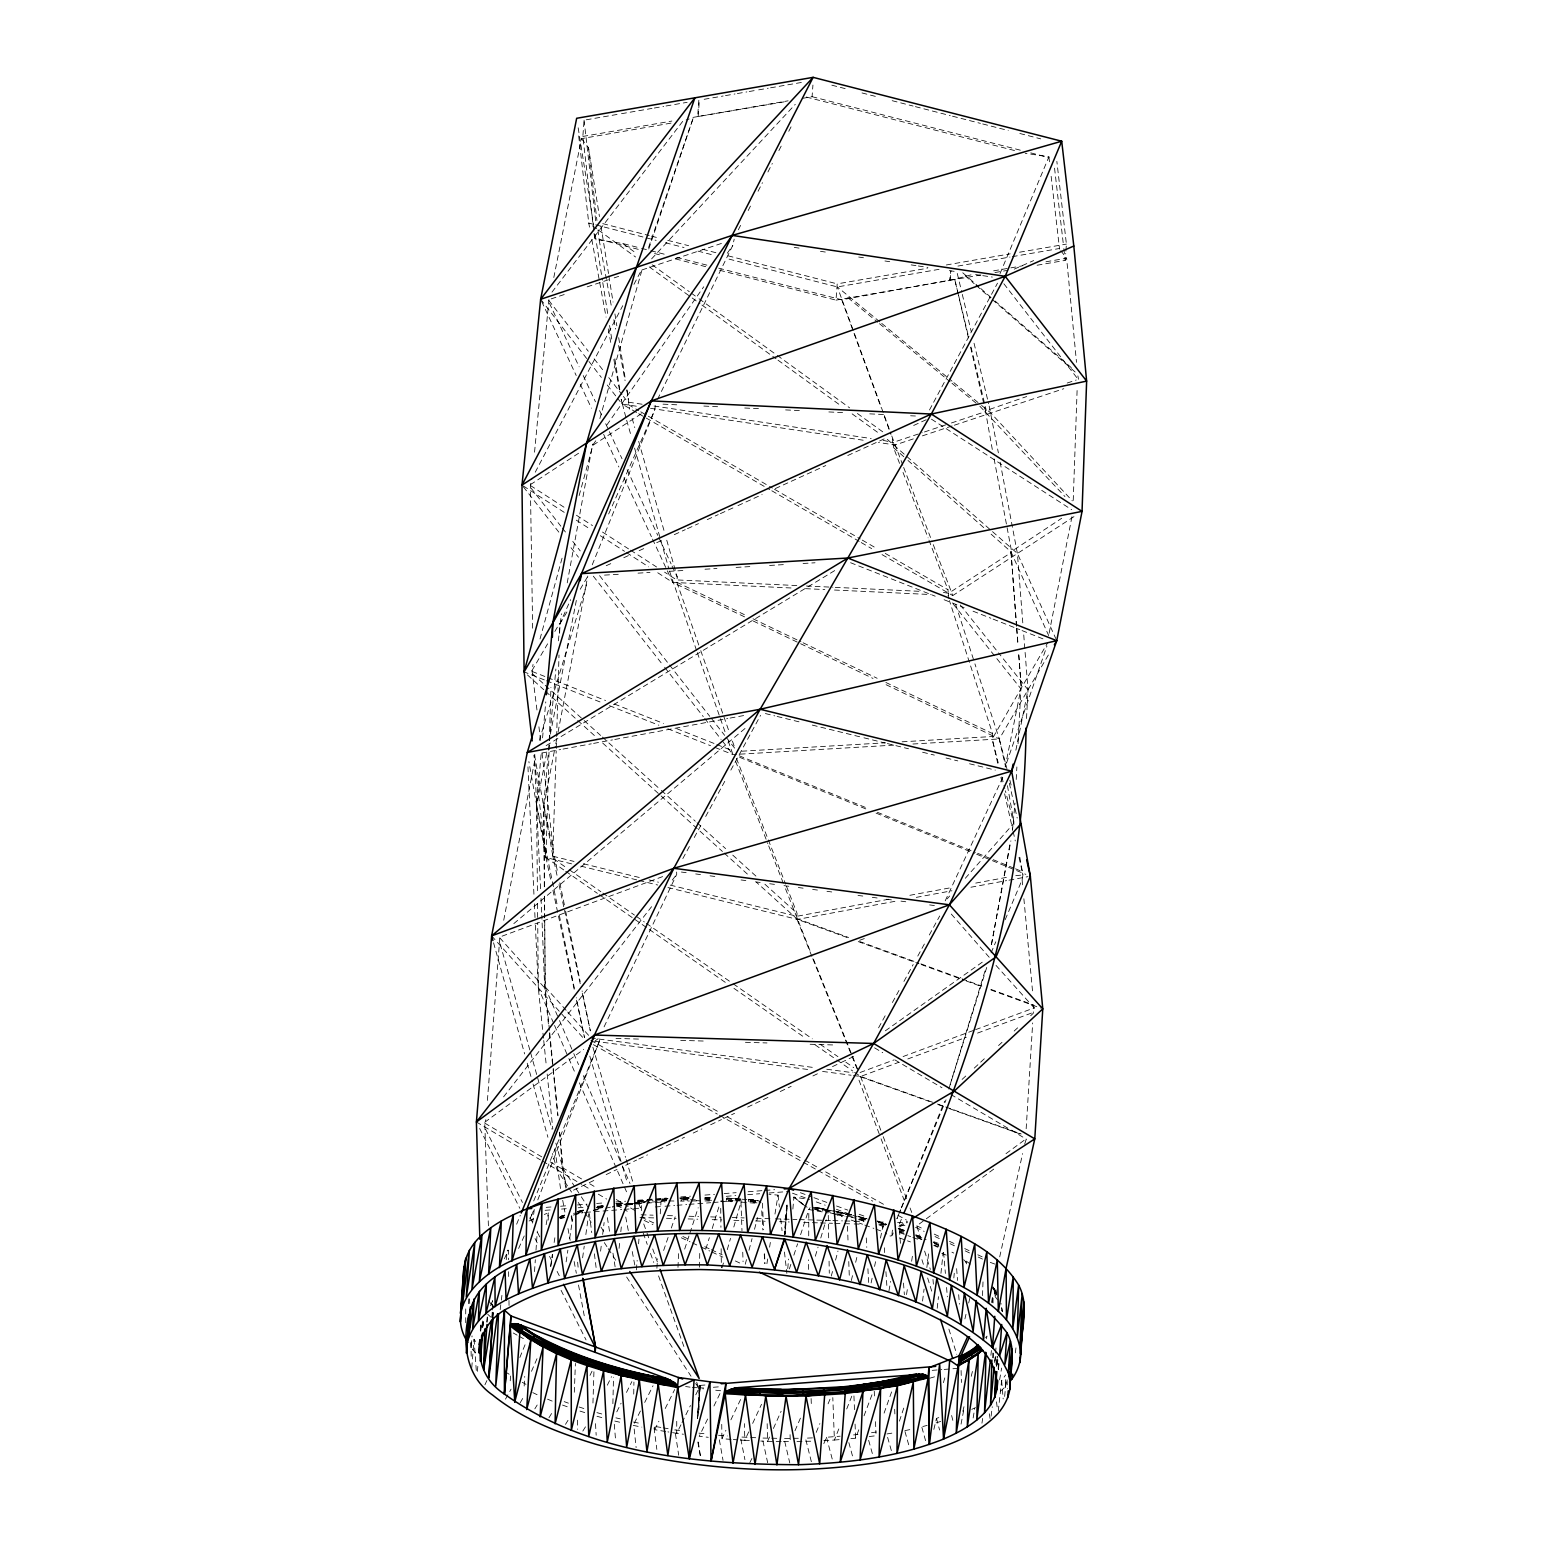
<?xml version="1.0" encoding="UTF-8"?>
<svg xmlns="http://www.w3.org/2000/svg" width="1547" height="1547" viewBox="0 0 1547 1547"><rect width="100%" height="100%" fill="white"/><g stroke="black" fill="none" stroke-linecap="round" stroke-linejoin="round"><path stroke-width="0.75" stroke-dasharray="5 3.75" d="M676.735 1421.326L676.716 1433.334L683.465 1434.243M808.578 1269.41L808.617 1259.838M808.714 1235.879L808.81 1209.541L810.048 1207.704M992.749 1357.802L992.768 1353.045M993.039 1302.98L993.058 1298.223M665.713 1431.516L654.69 1429.679L654.729 1424.864M1000.542 1391.101L1005.531 1386.673L1005.608 1379.634M699.553 1267.186L699.766 1250.595M633.729 1394.118L633.922 1382.09M488.407 1225.804L484.752 1123.122L485.855 1119.661M548.218 1220.119L548.334 1212.887L544.312 1214.453M612.883 1403.67L613.502 1377.217M549.03 752.132L545.936 857.541L550.945 880.92M549.088 749.734L549.301 742.541M549.378 740.143L550.925 687.448M556.997 875.235L552.724 855.394L556.205 750.875M556.282 748.477L556.553 738.886M556.63 736.488L559.008 654.961M559.627 633.38L559.917 623.789L570.63 599.637M592.946 1403.032L593.932 1371.764M492.023 1316.922L492.178 1312.243M492.255 1309.922L492.545 1300.582M982.519 1295.632L983.022 1281.206M1073.231 500.474L1077.215 387.175M532.651 628.217L530.37 485.487L531.897 478.603M574.304 1392.261L575.407 1363.429M677.992 1267.38L678.553 1253.186M996.036 1364.57L996.345 1357.493M786.514 886.373L797.053 913.31L796.666 918.551L811.924 956.51M482.161 1325.721L482.393 1320.983M989.21 957.284L949.123 911.608M1012.453 830.488L1014.987 803.144M1016.205 779.475L1016.882 766.964M1018.061 743.682L1020.904 688.782L1047.744 642.643M1026.512 718.504L1028.02 689.807L1023.553 632.414M524.182 1386.035L524.723 1376.463M998.182 1368.631L998.588 1361.631M1026.164 1128.749L1032.681 1022.934M482.335 1327.365L482.78 1320.268M510.239 1380.794L510.549 1375.998M656.895 1268.269L657.475 1258.813M660.26 1213.854L660.994 1202.019L662.967 1198.712L668.072 1198.5M492.758 1318.025L493.222 1310.85M492.836 1317.619L493.319 1310.406M480.634 1329.53L480.943 1324.831M534.508 1271.595L535.339 1259.683M535.997 1250.169L537.312 1231.103M697.948 1416.279L700.095 1385.377L697.407 1418.599L699.727 1385.319M996.5 1366.078L997.177 1356.526M998.279 1369.443L998.782 1362.23M480.46 1330.497L480.808 1325.721M487.17 1322.124L487.692 1315.008M558.08 732.021L587.783 576.103M784.851 1234.293L786.94 1205.732M480.285 1330.13L480.634 1325.392M593.797 231.025L582.852 136.445L584.051 120.183L619.187 114.091M638.273 249.338L594.609 238.122L594.957 233.481M532.593 1223.116L534.334 1208.864M698.838 100.304L697.639 116.586L788.119 100.826M698.2 116.392L699.399 100.13M697.716 1416.298L699.979 1385.416L695.473 1383.772M698.548 1409.162L700.288 1385.397M802.313 98.37L812.078 96.688L812.929 85.066M719.684 270.261L835.999 300.137L837.198 283.875L927.349 268.269M786.65 1205.809L784.542 1234.332L787.114 1203.353L785.064 1234.371L787.017 1208.265M835.999 300.137L949.877 280.432L950.554 271.131M949.877 280.432L951.115 270.938M892.02 1235.047C892.542 1219.268 896.835 1244.794 885.232 1232.553M997.699 763.212L992.903 742.019L992.555 733.587L949.394 600.584M1037.109 265.233L1065.226 260.379L1065.728 253.399M1065.902 251.078L1066.405 244.097L1056.852 161.352M993.232 1357.86L993.58 1353.122M468.432 1303.696L468.78 1298.958M475.49 1352.851L471.158 1347.746L472.048 1335.893M480.634 1331.29L481.194 1324.058M483.109 1326.011L483.476 1321.312M998.569 1368.496L999.091 1361.457M998.356 1369.52L998.917 1362.327M477.424 1371.357L477.984 1364.203M991.956 1302.265L992.342 1297.527M991.975 1302.748L992.362 1298.068M487.421 1100.42L499.874 936.979L663.025 876.453M471.758 1367.703L474.078 1339.257L476.167 1342.564M759.5 1201.052L748.69 1199.35L748.535 1201.4L757.044 1202.889M636.358 1269.855L637.171 1260.38M638.563 1243.788L638.969 1239.05M641.367 1210.605L641.348 1202.367L643.571 1200.607L639.22 1201.11M997.428 1364.493L997.834 1359.755M787.752 1268.598L788.564 1259.065M792.876 1209.039L793.901 1197.127L809.545 1199.447M480.692 1330.439L481.098 1325.644M953.842 1277.957L954.248 1273.258M541.083 754.646L536.596 805.001L537.428 894.05M542.572 737.861L545.782 701.893M552.724 855.394L543.732 804.807L548.412 752.403M548.605 750.16L549.282 742.889M549.456 740.646L555.876 669.039M558.332 640.845L561.426 613.753M994.605 1362.482L995.282 1355.327M995.514 1352.948L996.191 1345.793M1004.641 1396.438L1006.207 1380.098M534.547 452.188L548.914 299.635M482.703 1327.345L483.418 1320.229M619.071 1248.352L619.806 1241.216M620.811 1231.702L621.314 1226.945M996.732 1366.136L997.699 1356.661M937.211 1308.279L938.468 1296.637M940.943 1273.336L943.167 1252.355M486.686 1322.028L487.46 1314.969M990.892 1355.307L991.414 1350.512M998.26 1411.135L1001.624 1380.678L1005.569 1374.993M549.456 1030.263L545.201 987.489L544.737 920.059M492.41 1316.942L492.971 1312.281M500.184 1309.671L501.054 1302.516M501.344 1300.137L501.924 1295.38M506.236 1259.645L507.397 1250.131M600.584 1251.175L601.474 1244.001M602.653 1234.448L604.123 1222.517M746.892 1199.582L727.032 1198.132L726.549 1200.201L720.651 1201.187L731.944 1201.71M1015.354 1352.851L1016.224 1345.735M922.553 1301.066L924.081 1289.076M926.846 1267.515L928.683 1253.128M991.105 1416.162L992.284 1406.764M582.62 1257.808L584.225 1246.205M585.849 1234.583L588.75 1213.699M981.958 1423.182L982.654 1418.464M1005.531 1386.673L1006.575 1379.557M592.25 564.81L654.458 410.748L655.793 403.825M550.597 1266.297L552.356 1254.404M554.135 1242.512L554.851 1237.774M566.125 1261.869L567.884 1250.169M569.663 1238.47L572.487 1219.771M906.542 1294.568L907.644 1287.413M911.628 1261.23L912.73 1254.076M491.888 1317.851L492.642 1313.152M550.809 1266.49L552.704 1254.694M766.906 1263.706L767.66 1258.987M769.594 1247.172L770.348 1242.434M774.97 1214.066L778.044 1195.154L768.898 1194.245M1024.675 1144.2L1026.434 1138.611L1005.086 1154.333M973.14 1417.961L974.726 1408.524M711.523 1200.337L704.678 1199.679L705.258 1197.649L710.692 1198.016M999.613 1379.866L1001.624 1368.051M1005.183 919.672L1022.103 879.856L1022.954 874.945L1019.28 854.253M536.964 709.996L531.994 670.566L533.058 664.437M888.945 1290.894L890.647 1281.399M991.453 944.463L1010.268 842.361M567.227 582.871L592.636 444.105M546.13 1224.683L548.334 1212.887M991.453 944.56L1010.887 840.853M961.054 1424.11L964.206 1407.557M994.914 1360.973L995.804 1356.274M503.723 920.252L534.585 761.375L534.798 754.317M546.69 753.06L536.596 805.001L557.423 906.039M550.345 734.168L576.954 597.239M544.486 886.586L543.848 805.31L555.334 746.215M555.798 743.856L557.635 734.4M1049.137 633.226L1072.11 515.905M553.807 277.532L581.459 138.631L671.05 123.122M953.165 603.949L1020.904 688.782L1005.202 766.925L1046.932 646.085M1015.876 750.218L1028.02 689.807L1002.417 657.765M871.116 1282.946L872.102 1278.228M874.558 1266.413L875.544 1261.695M880.456 1238.083L882.912 1226.268L883.221 1231.045M666.757 540.232L677.219 577.031L676.832 582.271L699.959 648.386M1016.495 626.264L1010.984 551.796L1061.687 518.284M999.71 1256.86L1022.606 1153.579M657.533 399.339L732.814 245.335L734.187 239.186M851.333 1280.51L852.958 1273.684M855.665 1262.313L857.289 1255.487M964.922 1318.895L965.985 1314.331M968.693 1302.961L969.776 1298.416M962.853 1411.367L963.974 1406.706M971.245 1376.308L972.928 1369.288M933.847 1429.409L936.496 1418.406L940.653 1416.936M689.343 1198.055L684.006 1197.842L680.525 1201.149L689.382 1201.013M559.917 623.789L567.014 611.858M990.912 989.403L1033.841 1005.067L1033.261 1013.304L1029.799 1016.534M745.248 1264.266L746.486 1259.606M748.961 1250.285L752.055 1238.625M754.511 1229.285L757.605 1217.624M626.999 389.921L629.532 409.162M831.28 1276.043L832.499 1271.499M835.554 1260.109L837.991 1251.02M540.019 638.988L562.741 555.702M579.158 495.562L593.042 444.685L595.827 440.74M599.869 418.56L641.986 269.932L641.193 268.869M943.419 1382.689L945.391 1375.747M722.043 1267.786L723.996 1260.998M727.264 1249.667L730.532 1238.354M733.8 1227.022L740.974 1202.116L756.792 1203.295M986.232 1338.812L987.044 1336.067L982.79 1340.359M815.327 1256.222L818.054 1247.114M820.761 1238.006L826.195 1219.79M539.304 740.336L587.009 583.122M950.167 1084.544L985.729 968.635M617.002 1203.953L624.002 1202.87L612.573 1206.66M705.857 1249.048L709.377 1237.639M712.2 1228.531L719.239 1205.751M992.304 449.481L985.439 410.825L1026.686 396.535M948.794 1089.069L986.735 967.436M684.683 1249.086L689.188 1235.299M689.943 1232.998L698.2 1207.743M789.376 1268.907L790.865 1264.324M793.862 1255.197L797.595 1243.788M800.592 1234.661L808.81 1209.541L828.225 1212.964M899.406 1421.152L904.705 1405.198M648.754 249.009L693.385 117.572L648.212 248.545M663.644 1250.459L668.246 1237.001M671.321 1228.047L675.169 1216.832M884.091 1413.107L892.097 1390.502M593.565 1210.102L602.576 1207.588L603.485 1205.867L596.794 1207.201M850.908 1438.633L855.626 1438.227L858.991 1429.254M864.038 1415.814L872.469 1393.422M537.795 1199.892L599.559 1040.822L599.23 1037.882L595.363 1040.744M838.803 1428.945L834.413 1440.044L823.487 1440.605M846.712 1408.988L851.991 1395.684M900.509 1209.889L896.912 1218.765L900.586 1210.025M901.398 1207.666L944.598 1101.193M516.64 1224.199L520.295 1215.285M492.565 1301.008L490.728 1305.455L492.429 1301.917M533.715 1200.936L599.559 1040.822M519.831 1357.493L525.922 1342.661M901.495 1207.82L946.029 1099.84M899.426 1223.967L902.152 1217.315M816.217 1432.387L819.871 1423.607M828.07 1403.844L830.816 1397.27M1000.039 273.606L1048.905 156.827L1025.255 153.288M823.836 1443.622L826.485 1437.26L840.137 1436.196M991.086 952.855L995.785 941.794M794.965 1430.762L800.611 1417.729M533.444 1210.895L529.906 1218.978L533.464 1211.224M531.491 1371.319L538.027 1356.332M608.648 513.971L654.458 410.748M769.536 1437.047L767.602 1441.34L760.757 1441.05M773.403 1428.461L781.119 1411.289M504.399 1258.794L508.325 1250.111L508.48 1259.741M518.612 1248.468L524.53 1235.318M994.354 1294.259L996.326 1289.927M748.709 1431.884L744.784 1440.373L733.355 1439.542M752.654 1423.395L761.511 1404.309M1002.765 777.368L944.985 901.321L949.684 896.003M484.926 1384.797L486.899 1380.562M604.084 1026.86L676.716 874.364L676.619 871.406M731.054 1439.367L721.927 1438.71L725.91 1430.318M730.899 1419.837L740.878 1398.875M565.873 1188.038L562.335 1169.049L559.647 1132.443M589.987 1375.38L592.037 1371.183M707.617 1419.005L699.186 1436.351L708.275 1437.298M713.941 1406.01L721.308 1390.83L714.598 1390.096M607.314 1385.203L611.51 1376.656M680.951 1424.787L676.716 1433.334L667.917 1431.884M682.014 1422.641L690.465 1405.508M695.744 1394.814L698.915 1388.394L696.479 1381.645M616.789 1411.87L621.082 1403.226M626.477 1392.416L631.853 1381.606M654.69 1429.679L658.906 1421.229M665.21 1408.543L674.685 1389.535M634.27 1423.298L640.516 1410.787M644.693 1402.452L653.027 1385.764M749.85 1462.592L751.919 1458.492M738.325 229.807L741.612 223.387M748.187 210.547L751.475 204.127M758.069 191.267L762.439 182.701M767.931 171.988L772.32 163.421M778.895 150.581L782.183 144.161M788.757 131.302L792.064 124.882M535.262 472.202L622.745 305.687M633.961 284.339L641.812 269.391M929.476 409.994L997.506 283.159M682.826 858.585L689.672 845.958M694.255 837.526L701.12 824.899M705.683 816.468L726.278 778.547M730.841 770.116L760.563 715.352M878.561 1027.846L885.483 1015.18M892.406 1002.514L899.329 989.848M903.931 981.417L913.175 964.535M917.777 956.085L924.7 943.419M929.322 934.987L939.706 915.979M505.482 1399.165L511.051 1389.148M531.994 670.566L547.619 643.823M554.832 631.485L559.647 623.267M580.241 589.252L587.454 576.896M520.159 1402.8L523.737 1396.67M993.271 737.087L1020.904 688.782M1048.344 655.019L999.285 738.944L1005.608 766.867M534.837 1408.853L537.176 1405.005M548.934 1417.767L552.608 1411.87M565.487 1424.362L568 1420.339M582.813 1431.072L586.41 1425.367M606.888 424.942L703.75 286.775M727.283 253.225L732.814 245.335M544.312 886.837L543.732 804.807M551.989 292.112L682.942 121.053L689.208 118.964M503.607 1096.842L651.558 906.697M672.288 880.069L676.716 874.364M965.309 878.29L1013.768 823.371L1005.415 790.826M651.616 258.871L795.255 104.364M962.099 1079.419L967.3 1074.585M974.243 1068.126L986.406 1056.833M998.55 1045.559L1002.011 1042.33M1014.175 1031.037L1017.636 1027.827M548.392 1023.959L544.699 987.934L541.817 915.321M513.836 923.598L747.684 726.239M484.772 1122.252L583.722 1049.33M921.064 1239.592L916.772 1225.823L996.094 1167.366M885.348 1030.805L985.284 960.049M898.923 1226.249L906.909 1221.047M899.619 1227.061L907.683 1221.801M530.408 484.636L580.589 451.937M593.158 445.111L641.328 413.745M948.659 598.283L948.543 593.313L1010.79 552.782M1073.966 516.64L952.759 595.576L947.944 595.344M546.13 745.615L837.488 568.909M564.442 1215.401L560.594 1216.445L563.998 1214.859M573.492 1190.165L595.266 1179.8M606.153 1174.598L617.021 1169.416M625.742 1165.258L636.61 1160.057M638.795 1159.032L647.497 1154.874M658.384 1149.672L684.509 1137.219M693.211 1133.061L701.913 1128.904M710.614 1124.766L721.501 1119.564M723.667 1118.52L734.554 1113.337M747.626 1107.111L769.381 1096.726M780.268 1091.525L791.155 1086.342M812.91 1075.958L819.446 1072.844M832.499 1066.618L839.035 1063.504M841.201 1062.46L854.273 1056.234M971.748 1409.356L975.519 1407.615M606.211 565.719L612.805 562.721M623.789 557.713L630.364 554.696M639.162 550.693L645.737 547.696M656.721 542.688L663.315 539.671M674.299 534.663L685.263 529.654M687.467 528.649L698.451 523.64M707.23 519.637L718.214 514.629M720.399 513.623L735.773 506.623M737.977 505.618L762.13 494.595M775.298 488.581L825.808 465.531M847.775 455.514L885.097 438.478M913.658 425.464L926.827 419.45M529.035 1221.008L534.585 1218.495M1014.233 269.139L1033.667 260.573M560.265 1218.533L564.056 1216.967M860.055 1072.516L894.05 1059.908M903.1 1056.543L973.353 1030.495M975.616 1029.645L1034.518 1007.793M853.461 1075.532L860.577 1076.48L898.826 1062.286M907.818 1058.96L966.295 1037.264M977.549 1033.087L1033.783 1012.221M859.61 940.305L866.397 937.83M575.097 1214.434L582.736 1211.823M560.594 1216.445L564.752 1215.033M551.157 298.88L566.917 293.64M587.164 286.872L611.935 278.615M614.178 277.861L618.684 276.372M641.986 269.932L722.952 242.937M718.698 268.172L841.761 299.789L954.692 279.253L972.27 274.534M1067.198 383.037L1076.209 380.021M899.561 463.404L893.509 447.624L892.967 442.461L922.205 432.715M924.449 431.961L949.201 423.704M951.444 422.969L985.168 411.715M913.31 438.903L895.075 444.975L878.445 442.481M922.437 435.848L952.082 425.966M954.364 425.212L1063.814 388.703M564.056 1215.691L559.821 1217.025L563.823 1216.193M936.09 1422.873L940.692 1421.442M558.854 1218.05L565.603 1216.039M929.766 1378.222L935.877 1376.424M560.478 1218.727L564.713 1217.508M559.124 1217.682L565.661 1215.961M922.824 1426.508L927.156 1425.406M577.302 1211.92L581.44 1210.895M577.282 1211.533L585.636 1209.445M578.752 1211.746L585.037 1210.16M578.346 1212.751L582.542 1211.707M573.183 1215.091L582.271 1212.964M605.883 1208.188L610.35 1207.163M579.119 1211.224L583.393 1210.276L578.017 1202.096M904.879 1430.627L911.821 1429.215M596.485 1207.55L603.117 1206.215L598.515 1206.969M597.471 1206.795L604.123 1205.461M598.476 1207.492L602.943 1206.583M598.09 1208.478L602.576 1207.588M593.275 1210.566L601.686 1208.981M541.856 753.002L560.691 749.502M563.031 749.077L591.283 743.836M593.623 743.392L612.457 739.911M614.797 739.466L727.767 718.523M730.107 718.079L744.223 715.468M888.693 899.232L796.918 916.269L670.218 885.097M909.868 895.307L952.217 887.456M975.751 883.086L1006.343 877.42M1015.76 875.66L1022.954 874.945M894.901 901.34L797.478 919.401L667.047 887.321M916.288 897.376L951.927 890.763M970.936 887.224L1006.594 880.61M1008.953 880.185L1027.982 876.646M632.452 1203.953L625.781 1205.152L641.966 1203.489M634.676 1203.566L645.931 1202.019M621.527 113.685L651.983 108.425M654.323 108.019L663.702 106.395M666.042 105.989L687.119 102.334M704.156 99.298L723.126 96.011M725.504 95.605L734.98 93.961M737.358 93.555L746.853 91.911M749.212 91.505L756.328 90.267M758.707 89.861L768.202 88.218M770.561 87.812L803.783 82.049M582.852 136.445L671.862 121.053M692.959 117.398L785.915 101.561M946.319 264.982L1010.191 253.843M1019.57 252.219L1066.405 244.097M939.029 269.333L837.352 286.93L725.833 258.291M957.941 266.065L1009.959 257.053M1012.337 256.647L1059.618 248.468M993.657 270.841L1022.2 265.891M1045.985 261.772L1066.618 258.214L1076.499 362.346M950.438 280.239L980.895 274.979M994.953 272.543L1006.652 270.512M625.974 1203.914L653.066 1200.491M886.934 1433.953L893.451 1432.889M615.783 1203.663L623.383 1202.541M617.543 1203.682L622.242 1202.947M617.098 1204.398L621.797 1203.663M616.77 1205.384L623.557 1205.558L612.515 1207.201M871.483 1432.735L876.221 1432.019M616.828 1203.817L624.002 1202.87M869.259 1436.544L876.085 1435.713M638.66 1200.781L643.03 1200.279M638.118 1200.801L642.508 1200.298M637.635 1201.187L653.433 1199.795M637.229 1201.884L641.638 1201.381M625.916 1204.146L632.53 1203.373M634.734 1203.121L641.348 1202.367M853.557 1434.92L857.947 1434.436M839.131 1439.638L834.413 1440.044L832.808 1397.598M546.188 1207.356L550.983 1206.989M560.613 1206.235L567.826 1205.674M577.437 1204.939L587.067 1204.185M596.678 1203.45L603.891 1202.889M615.919 1201.961L625.549 1201.226M637.557 1200.279L644.77 1199.737M647.187 1199.544L666.428 1198.055M680.854 1196.933L690.465 1196.198M704.91 1195.077L714.521 1194.342M724.131 1193.588L736.159 1192.66M748.187 1191.731L762.613 1190.61M765.03 1190.436L774.641 1189.682M647.052 1199.95L663.856 1199.041L655.715 1199.621M655.348 1200.317L666.912 1199.602M545.124 1210.315L552.124 1209.793M561.503 1209.058L566.26 1208.69M578.211 1207.762L582.987 1207.395M597.316 1206.293L604.471 1205.732M616.402 1204.804L628.353 1203.895M630.731 1203.701L649.837 1202.232M652.215 1202.038L664.166 1201.11M680.873 1199.815L688.048 1199.273M704.755 1197.977L711.91 1197.417M726.239 1196.314L735.792 1195.58M747.723 1194.651L759.674 1193.723M769.052 1193.008L787.694 1191.557M646.723 1203.121L665.345 1201.826M573.512 1213.312L583.142 1212.558M585.559 1212.384L621.662 1209.58M624.079 1209.387L631.311 1208.845M633.709 1208.652L640.941 1208.091M655.387 1206.969L662.599 1206.409M665.017 1206.235L674.647 1205.48M677.045 1205.306L686.694 1204.552M689.092 1204.359L710.769 1202.696M713.167 1202.502L732.446 1201.013M734.844 1200.82L742.077 1200.259M699.979 1385.416L704.949 1385.029M692.263 1387.466L703.711 1388.026M713.341 1387.272L720.554 1386.711M932.184 1370.352L941.794 1369.598M944.192 1369.424L961.035 1368.109M604.529 575.117L618.877 574.266M638.021 573.144L649.991 572.448M669.116 571.326L683.465 570.495M705.007 569.219L716.957 568.523M736.101 567.401L750.45 566.569M769.594 565.448L783.942 564.597M803.067 563.475L815.037 562.779M741.864 751.204L885.387 742.792M902.133 741.806L993.039 736.488M893.721 745.132L732.969 754.569L712.761 746.563M912.923 744.01L999.285 738.944L1006.923 768.724M812.465 1437.878L805.465 1438.188L811.537 1462.456M679.713 1198.016L684.373 1197.823M662.561 1199.099L667.24 1198.886M680.081 1198.364L684.722 1198.171M666.641 1200.569L661.942 1200.781L666.583 1200.859M796.956 1441.475L812.581 1441.185M691.606 1200.994L698.238 1200.897M798.31 1438.265L784.02 1438.439L789.782 1462.959M684.006 1197.842L691.412 1197.765M683.658 1198.21L690.794 1198.132M683.368 1198.906L690.523 1198.828M687.912 1199.834L683.117 1199.873L687.448 1200.124M690.31 1199.815L697.484 1199.757M662.213 1199.795L666.854 1199.815M830.333 1212.964L852.513 1216.967M755.516 1201.478L748.535 1201.4L761.008 1202.406M781.196 1441.514L767.602 1441.34L767.138 1422.273M783.459 1441.533L790.266 1441.611L790.053 1434.494M704.949 1200.936L709.435 1201.013M776.768 1438.304L762.284 1438.053L767.679 1462.785M668.923 1200.917L675.884 1201.052M705.258 1197.649L712.664 1197.803M705.045 1198.016L711.562 1198.171M704.833 1198.712L711.388 1198.867M704.678 1199.679L711.233 1199.834M616.015 1038.404L639.975 1039.12M680.719 1040.358L704.697 1041.073M745.441 1042.311L767.003 1042.949M810.145 1044.264L834.123 1044.979M641.115 1214.801L653.105 1215.168M667.492 1215.594L674.685 1215.807M689.053 1216.251L698.645 1216.541M710.634 1216.89L720.206 1217.18M732.195 1217.547L744.184 1217.914M756.174 1218.263L772.939 1218.785M775.337 1218.843L796.918 1219.5M799.316 1219.577L830.468 1220.506M832.866 1220.583L842.458 1220.873M844.836 1220.95L852.03 1221.163M854.427 1221.24L864.019 1221.531M878.406 1221.956L885.58 1222.169M897.569 1222.536L907.161 1222.826M639.994 1217.47L654.439 1217.914M666.467 1218.282L676.097 1218.572M688.125 1218.92L697.755 1219.21M712.2 1219.655L721.83 1219.945M733.858 1220.312L743.488 1220.602M755.516 1220.97L765.146 1221.26M779.591 1221.685L789.221 1221.975M803.667 1222.42L818.092 1222.845M820.509 1222.923L832.537 1223.29M834.955 1223.348L842.167 1223.58M844.565 1223.658L851.798 1223.87M854.195 1223.948L861.428 1224.16M880.668 1224.741L885.483 1224.876M899.929 1225.321L907.161 1225.533M727.593 1198.5L734.632 1198.77M749.347 1440.566L744.784 1440.373L744.455 1423.646M663.006 404.154L679.829 404.947M703.866 406.068L718.291 406.745M744.726 408.002L759.152 408.679M785.605 409.916L802.429 410.709M828.863 411.947L843.289 412.624M869.743 413.861L884.169 414.538M910.603 415.776L915.418 416.008M796.802 585.559L676.6 579.912L664.591 572.158M806.412 586.004L832.866 587.241M835.264 587.357L921.799 591.418M943.438 592.424L948.543 593.313M791.02 587.976L672.732 582.426L656.663 572.061M805.504 588.672L824.822 589.562M834.471 590.026L931.043 594.551M755.71 1437.724L740.394 1436.989L744.919 1459.653M726.916 1198.152L742.154 1198.983M726.781 1198.519L742.096 1199.35M726.665 1199.215L742.019 1200.066M741.941 1201.052L726.549 1200.201L732.717 1201.013M696.131 1200.627L700.462 1200.859M755.129 1200.801L748.613 1200.414L760.176 1201.516M748.709 1199.331L756.29 1199.989M748.671 1199.718L757.972 1200.414M850.947 1217.18L865.566 1220.274M718.523 1435.268L727.283 1435.964M696.285 1384.333L698.915 1388.394L703.382 1388.877M698.973 1433.141L707.656 1434.088M681.395 872.044L686.153 872.682M695.705 873.939L700.482 874.577M710.034 875.834L714.811 876.472M741.052 879.953L745.828 880.572M755.381 881.848L760.157 882.467M769.691 883.743L774.467 884.381M784.02 885.638L788.796 886.276M798.349 887.533L803.106 888.171M812.658 889.428L817.435 890.066M826.988 891.323L831.764 891.962M858.005 895.442L862.781 896.061M872.334 897.337L877.11 897.975M886.644 899.232L891.42 899.871M900.973 901.128L905.749 901.766M929.612 904.918L934.388 905.556M590.471 1037.94L812.446 1067.353M826.755 1069.248L853.016 1072.728M594.512 1041.228L808.327 1069.557M822.579 1071.433L851.082 1075.223M685.63 1386.537L690.059 1387.156M679.597 1430.511L674.84 1429.834L678.708 1455.244M794.268 247.385L799.045 248.1M820.509 251.329L825.286 252.045M858.701 257.034L863.458 257.75M884.942 260.979L889.718 261.694M911.183 264.904L915.959 265.62M918.338 265.987L927.891 267.418M949.355 270.628L954.132 271.344M975.616 274.554L980.373 275.269M982.77 275.637L992.304 277.068M598.012 229.884L599.172 239.998L622.822 243.536L639.201 247.752M642.102 404.231L627.792 402.085L623.402 396.438M654.033 406.01L871.174 438.555M883.105 440.354L892.967 442.461M636.32 406.204L622.068 404.076L617.64 398.353M650.552 408.331L866.591 440.721M824.145 1209.213L816.487 1207.55L823.023 1208.768M660.859 1427.436L653.859 1426.237L656.837 1449.404M663.199 1427.842L670.18 1429.041M824.841 1209.174L815.81 1207.53L827.336 1209.87M813.432 1207.395L822.656 1209.116M824.976 1209.541L831.899 1210.818M813.587 1208.13L822.849 1209.831M825.17 1210.276L832.112 1211.552M813.625 1209.116L822.927 1210.837M825.247 1211.262L832.209 1212.558M824.01 1209.329L819.485 1208.439L830.816 1212.597M833.485 1210.76L844.353 1213.351M846.615 1213.815L853.422 1215.168L846.77 1213.699M633.226 1425.386L641.812 1427.108M829.617 1210.334L834.22 1211.243M633.458 1422.06L640.265 1423.453M837.681 1214.936L847.137 1216.909M837.913 1211.726L845.029 1213.293M836.444 1211.746L852.107 1215.207M836.676 1212.481L852.378 1215.961M839.828 1212.442L844.179 1213.467M846.364 1213.989L852.919 1215.517M866.03 1218.591L859.455 1217.044L865.74 1218.765M614.778 1421.055L621.701 1422.679M615.919 1417.845L620.308 1418.889M858.546 1219.674L865.392 1221.357L859.01 1219.017M900.451 1243.324L899.561 1231.625L903.796 1232.669M765.398 713.554L774.776 715.874M777.135 716.454L800.592 722.217M812.31 725.098L861.582 737.223M863.941 737.803L885.058 743.005M887.398 743.566L908.514 748.767M922.592 752.229L934.33 755.11M946.049 758.011L957.786 760.892M969.524 763.773L995.32 770.116M552.898 856.245L574.014 861.428M583.412 863.748L639.723 877.594M649.102 879.895L658.481 882.215M571.558 863.825L545.936 857.541L528.881 761.588M580.86 866.127L636.765 879.876M639.085 880.456L657.726 885.039M831.841 85.182L848.085 89.359M862.008 92.936L878.251 97.113M892.194 100.69L913.078 106.047M915.399 106.646L950.206 115.6M952.527 116.199L980.392 123.354M982.712 123.953L1008.238 130.509M1019.84 133.487L1040.725 138.863M812.078 96.688L1021.445 150.465M1030.747 152.863L1048.982 157.543M806.316 97.036L1015.896 150.891M602.769 223.638L649.199 235.569M651.519 236.169L658.481 237.948M667.763 240.346L688.647 245.702M702.57 249.28L716.493 252.857M728.115 255.835L837.198 283.875M593.41 224.257L588.769 223.077L578.307 132.578M595.73 224.856L656.141 240.384M665.442 242.763L684.025 247.539M697.948 251.117L714.211 255.294M641.541 248.352L648.541 250.15M650.881 250.749L664.92 254.346M676.6 257.363L706.998 265.175M654.555 253.534L661.536 255.313M675.498 258.91L705.722 266.683M857.676 1216.271L866.765 1218.591M858.643 1216.812L867.229 1219.055M865.411 1219.268L858.933 1217.586L865.527 1219.984M815.714 1209.677L824.068 1211.862M596.987 1416.279L603.62 1418.096M886.624 1224.509L878.271 1222.207L884.961 1224.334M596.91 1412.624L603.214 1414.383M951.927 1252.18L953.745 1253.051M877.768 1221.647L884.633 1223.735M877.13 1221.531L886.257 1224.276M880.939 1223.6L885.561 1224.992M878.831 1223.928L885.754 1226.017M917.487 1238.083L921.915 1239.418M836.637 1213.641L845.029 1216.251M579.97 1411.077L586.274 1413.068M900.064 1229.15L904.009 1230.406M579.1 1406.997L585.83 1409.162M899.387 1228.666L905.827 1230.909M898.575 1228.569L905.072 1230.832M899 1229.362L905.517 1231.644M899.232 1230.406L903.583 1231.934M854.64 1072.342L860.577 1076.48L935.239 1103.204M937.501 1104.017L1021.213 1133.99M859.552 1076.441L929.167 1101.387M938.139 1104.597L947.131 1107.807M949.375 1108.619L1021.233 1134.357M562.528 1405.063L569.199 1407.48M796.666 918.551L848.607 937.501M859.9 941.62L918.628 963.046M920.89 963.858L981.881 986.116M846.983 937.463L797.478 919.401L756.367 882.196M858.237 941.582L918.995 963.742M921.239 964.555L964.013 980.16M966.256 980.972L982.016 986.715M991.008 990.003L1040.532 1008.064M800.379 1192.718L811.672 1196.856M813.935 1197.687L827.51 1202.676M836.54 1205.983L847.853 1210.141M859.165 1214.279L865.933 1216.774M877.246 1220.912L886.296 1224.238M899.851 1229.208L904.376 1230.871M915.689 1235.028L922.457 1237.503M933.769 1241.661L938.294 1243.324M990.293 1262.391L994.818 1264.054M792.509 1193.201L805.291 1197.881M816.275 1201.922L825.228 1205.21M836.424 1209.309L856.574 1216.696M878.967 1224.915L883.453 1226.558M899.581 1232.592L910.642 1236.652M912.846 1237.465L919.498 1239.901M833.079 1213.428L842.148 1216.754M851.217 1220.08L862.549 1224.238M864.812 1225.069L873.881 1228.395M876.163 1229.227L882.95 1231.721M899.271 1237.832L910.448 1241.932M941.775 1253.437L946.242 1255.081M564.172 1401.621L568.406 1403.168M898.188 1228.647L904.454 1230.948M899.561 1231.625L904.047 1233.288M934.446 1245.219L938.971 1246.882M850.579 562.721L935.2 596.194M944.095 599.733L964.148 607.662M973.044 611.181L990.873 618.239M993.097 619.109L1019.802 629.687M1022.045 630.577L1044.302 639.375M532.071 671.437L545.434 676.716M547.657 677.605L605.554 700.501M614.449 704.04L663.45 723.416M676.812 728.714L714.656 743.682M716.88 744.571L732.466 750.74M544.312 679.887L524.104 671.901L543.751 689.691M546.555 680.777L600.468 702.125M609.441 705.664L658.867 725.234M667.84 728.792L710.518 745.673M997.506 1299.77L995.224 1296.695L994.276 1291.61L995.494 1292.093L993.503 1288.477M915.959 1234.893L923.965 1238.122M915.94 1235.608L921.993 1238.064M916.191 1236.672L922.283 1239.128M739.137 755.748L868.408 808.636M877.342 812.272L975.403 852.397M977.627 853.306L991.008 858.778M993.232 859.687L1013.285 867.906M1015.528 868.815L1022.2 871.541L1022.818 874.364M739.679 757.315L867.132 809.448M876.066 813.103L974.455 853.345M976.679 854.253L990.099 859.745M992.342 860.654L1025.874 874.384M547.561 1399.184L553.787 1401.775M934.504 1243.227L938.642 1244.968L934.001 1242.821M917.255 1235.918L926.112 1239.669M933.247 1242.26L939.57 1245.219M938.797 1245.644L934.543 1243.653L938.43 1245.586M641.309 1217.141L654.42 1223.252M682.865 1236.498L689.421 1239.553M704.736 1246.689L709.106 1248.719M711.291 1249.744L722.217 1254.849M735.347 1260.96L739.717 1262.99M644.151 1220.448L652.892 1224.528M681.299 1237.774L690.039 1241.835M692.224 1242.86L698.78 1245.915M700.965 1246.94L709.706 1251.001M711.891 1252.026L722.816 1257.112M916.772 1225.823L923.308 1228.937M934.214 1234.1L940.75 1237.194M949.471 1241.332L956.007 1244.426M964.709 1248.564L969.079 1250.633M977.781 1254.772L982.152 1256.841M915.573 1227.332L924.197 1231.431M935.007 1236.556L939.319 1238.606M950.109 1243.73L954.441 1245.78M965.231 1250.885L969.544 1252.935M978.187 1257.034L982.5 1259.084M676.832 582.271L744.339 614.623M753.041 618.8L800.94 641.754M803.125 642.798L877.149 678.282M885.87 682.459L992.555 733.587M744.571 616.866L672.732 582.426L652.409 538.878M753.292 621.043L873.03 678.437M886.083 684.702L999.285 738.944L974.919 663.856M532.748 1392.609L537.099 1394.698M933.769 1245.393L937.637 1247.249M513.237 1332.973L517.104 1335.138M519.038 1336.221L524.858 1339.451M522.229 1382.264L525.98 1384.352M590.857 1040.358L718.756 1112.003M727.129 1116.683L802.603 1158.974M804.711 1160.153L817.28 1167.192M825.673 1171.891L884.381 1204.784M593.41 1044.67L717.305 1114.072M719.394 1115.252L801.288 1161.14M803.396 1162.3L815.984 1169.358M818.092 1170.538L872.682 1201.129M897.879 1215.246L906.271 1219.945M628.217 404.579L638.679 410.632M640.767 411.831L772.417 488.079M774.506 489.277L860.19 538.897M862.278 540.116L876.917 548.586M885.271 553.42L947.963 589.736L948.253 592.656M636.629 412.508L622.068 404.076L621.217 399.377L626.013 417.961M638.718 413.706L769.749 489.587M771.818 490.786L859.165 541.373M861.254 542.572L871.657 548.605M882.041 554.619L952.759 595.576L932.957 543.867M874.577 1047.86L882.757 1052.695M894.998 1059.946L941.968 1087.734M950.786 1094.444L1026.338 1139.153M581.575 1178.949L563.205 1168.082L559.511 1132.056M589.755 1183.784L595.885 1187.419M616.286 1199.505L628.546 1206.757M630.577 1207.956L636.707 1211.591M484.752 1123.122L541.914 1156.963M550.075 1161.797L562.335 1169.049M476.399 1122L540.464 1159.921M542.533 1161.14L581.788 1184.383M583.857 1185.601L590.064 1189.276M598.322 1194.168L606.598 1199.06M616.924 1205.171L627.25 1211.282M931.449 419.16L1071.665 509.698M530.37 485.487L566.434 508.77M576.451 515.248L592.482 525.593M602.498 532.052L628.527 548.876M630.538 550.171L656.566 566.976M564.21 512.347L521.996 485.101L559.144 532.535M576.258 520.14L590.335 529.229M600.371 535.707L624.505 551.293M626.516 552.588L648.618 566.859M504.941 1371.512L510.781 1375.322M553.459 858.72L567.285 868.35M569.257 869.723L600.874 891.71M602.847 893.083L634.444 915.07M636.416 916.443L644.326 921.954M646.298 923.327L731.248 982.442M733.22 983.815L812.252 1038.791M820.142 1044.283L837.933 1056.659M845.822 1062.151L853.731 1067.662M563.746 869.917L545.936 857.541L533.889 755.187M565.719 871.309L597.374 893.334M599.366 894.707L633.013 918.125M634.985 919.498L726.007 982.848M733.935 988.34L805.175 1037.921M815.076 1044.805L834.858 1058.573M836.83 1059.946L852.668 1070.969M622.822 243.536L636.513 253.457M652.157 264.788L689.305 291.687M691.258 293.118L697.117 297.353M699.07 298.784L775.318 354.012M777.271 355.423L849.593 407.828M857.405 413.494L882.834 431.903M596.581 228.724L588.769 223.077L589.639 227.776M598.515 230.136L635.585 256.995M649.257 266.896L690.213 296.579M692.166 297.991L699.979 303.637M701.932 305.049L776.053 358.769M778.006 360.18L840.446 405.411M852.146 413.881L879.47 433.682M887.263 439.329L1017.404 553.478L1055.75 638.505M970.317 1264.073L964.748 1259.993L966.662 1263.86M802.178 1204.03L793.901 1197.127L807.128 1207.279M793.901 1197.127L807.012 1207.608M879.876 321.873L837.352 286.93L883.53 413.378M881.732 323.4L952.004 381.142M953.861 382.65L979.754 403.922M981.591 405.449L990.854 413.049L1072.284 500.841M847.93 297.739L877.671 322.182M879.528 323.71L950.129 381.78M952.004 383.308L978.013 404.715M979.87 406.242L1064.955 496.548M962.756 272.755L978.922 286.891M980.701 288.457L993.271 299.441M995.069 301.008L1074.063 370.1M965.135 275.772L974.204 283.7M976.022 285.305L990.525 297.991M992.342 299.577L1077.621 374.181M893.509 447.624L906.175 458.84M907.973 460.445L983.873 527.759M991.105 534.16L1010.984 551.796L1048.692 635.585M532.729 673.989L543.442 683.697M545.24 685.321L600.603 735.444M602.382 737.068L659.525 788.796M661.323 790.42L695.241 821.148M697.04 822.753L725.601 848.626M732.756 855.104L755.961 876.124M764.895 884.207L797.053 913.31M545.53 691.316L575.909 718.814M577.708 720.419L595.576 736.604M602.711 743.082L722.43 851.469M724.209 853.074L747.433 874.113M487.75 1314.273L490.708 1317.038M963.684 1259.683L966.392 1262.468M996.017 965.405L1034.556 1008.354M566.125 1010.268L545.259 987.005L544.621 920.214M567.73 1012.067L590.2 1037.109M499.758 937.83L544.699 987.934M491.637 935.877L585.017 1039.971M960.281 604.993L1000.928 655.889M531.085 488.156L560.865 526.193M562.354 528.088L566.821 533.792M572.777 541.411L580.222 550.906M599.579 575.639L668.072 663.102M669.561 665.017L709.764 716.358M711.253 718.253L724.653 735.366M726.142 737.281L735.076 748.69L731.886 739.563M571.017 547.715L578.462 557.21M593.313 576.18L663.141 665.365M664.63 667.279L703.266 716.609M704.755 718.504L721.095 739.389M722.584 741.284L732.969 754.569L728.212 740.974M1060.836 250.769L1066.618 258.214M1003.868 283.778L1078.491 379.808M581.459 138.631L588.517 147.7L599.443 216.561M548.779 300.427L588.285 351.246M594.145 358.788L602.924 370.081M608.783 377.603L621.952 394.562M540.638 299.286L601.338 377.391M607.256 385.01L616.151 396.457M991.936 1287.355L995.494 1292.093M488.717 1300.795L492.294 1305.842M491.308 1303.077L493.609 1306.616M555.856 1143.098L562.992 1168.546L574.769 1186.723M576.083 1188.734L580.009 1194.787M581.324 1196.817L589.175 1208.922M600.951 1227.1L604.896 1233.152M567.517 1185.911L556.997 1169.706L552.472 1153.501M568.832 1187.922L572.757 1193.994M584.592 1212.229L591.167 1222.343M604.297 1242.608L606.927 1246.65M608.242 1248.68L617.446 1262.855M626.632 1277.029L691.026 1376.25M993.503 1288.206L995.494 1291.32L993.116 1287.336M993.135 1287.587L995.417 1291.32M994.276 1290.604L997.776 1296.328L994.296 1290.005M994.102 1288.69L997.254 1293.891M491.269 1303.289L493.532 1307.041M994.044 1288.516L996.191 1292.093M992.749 1286.563L995.572 1291.3M994.141 1288.767L996.5 1292.867M485.584 1129.233L522.441 1202.464M530.022 1217.547L532.187 1221.859M537.602 1232.63L539.768 1236.943M549.533 1256.319L552.782 1262.777M557.113 1271.402L559.279 1275.714M479.667 1128.478L519.831 1208.323M535.03 1238.528L537.196 1242.84M561.078 1290.314L586.042 1339.934M549.475 303.251L579.119 366.774M583.2 375.534L595.46 401.814M599.559 410.574L601.59 414.963M605.689 423.723L622.029 458.763M627.134 469.708L657.804 535.417M658.829 537.602L671.089 563.882M672.094 566.086L677.219 577.031M541.643 301.452L576.199 375.515M580.26 384.236L591.437 408.195M603.639 434.32L618.877 467.001M623.963 477.888L651.403 536.693M545.201 987.489L558.544 1018.332M559.492 1020.537L572.835 1051.38M573.782 1053.584L578.539 1064.587M583.316 1075.61L621.411 1163.731M622.377 1165.935L629.996 1183.552M638.563 1203.373L640.477 1207.782L638.428 1200.897M553.594 1023.224L538.317 987.934L535.281 923.056M554.541 1025.429L567.904 1056.33M568.871 1058.535L575.542 1073.985M579.371 1082.803L627.096 1193.124M809.913 950.38L784.406 885.986M813.471 959.237L858.798 1072.052M812.813 958.753L857.676 1070.408M994.276 1291.61L995.901 1295.69M736.449 758.417L785.625 884.13M735.598 761.24L767.834 843.676M768.704 845.9L783.536 883.762M902.81 465.202L891.768 435.945M903.68 467.465L932.106 541.624M903.023 472.434L928.084 537.853M928.954 540.096L947.963 589.736M860.577 1076.48L882.389 1134.434M883.221 1136.658L906.716 1199.08M910.061 1207.994L911.744 1212.461M858.991 1080.154L880.224 1136.562M881.075 1138.824L904.84 1202M884.343 415.621L890.937 433.682M841.761 299.789L853.248 331.213M854.06 333.456L881.113 407.557M884.401 416.53L890.956 434.494M1001.934 1310.348L1002.379 1311.547L1000.948 1303.309M643.745 1223.948L646.201 1230.774M647.013 1233.056L649.45 1239.862M652.718 1248.951L657.61 1262.584M643.243 1233.152L647.265 1244.407M650.494 1253.399L653.724 1262.391M658.558 1275.888L684.393 1347.901M700.772 650.649L728.695 730.455M696.517 650.378L669.445 570.862M697.31 652.641L725.06 731.905M955.717 604.684L974.185 661.575M924.623 1251.078L930.346 1269.43M948.891 1329.105L956.761 1354.34M921.935 1259.683L923.366 1264.266M927.659 1278.015L931.932 1291.784M592.888 1047.222L625.51 1157.33M626.206 1159.612L632.994 1182.565M589.794 1056.098L621.875 1164.408M622.571 1166.709L627.347 1182.836M632.143 418.367L634.753 427.571M638.679 441.359L664.146 531.046M626.67 420.281L631.292 436.505M634.579 448.089L660.24 538.414M660.898 540.735L668.787 568.542M887.611 1437.337L891.439 1450.873M904.976 1431.536L909.346 1447.083M868.66 1440.296L872.489 1454.025M500.222 944.018L529.983 1050.51M530.621 1052.811L551.989 1129.194M493.57 942.819L524.646 1053.952M527.218 1063.214L532.4 1081.74M533.058 1084.041L547.928 1137.296M921.896 1427.398L926.131 1442.694M848.858 1442.636L853.287 1458.86M936.496 1418.406L939.59 1430.027M826.485 1437.26L832.228 1459.053M1009.862 780.171L1011.622 787.036M992.903 742.019L998.26 762.942M1001.837 776.884L1004.815 788.506M951.618 1415.524L953.339 1422.37M957.264 273.452L961.731 292.054M962.292 294.394L971.245 331.619M974.049 343.241L988.61 403.728M989.171 406.068L998.376 452.826M958.057 293.273L954.692 279.253L968.422 338M958.637 295.593L968.751 337.652M970.994 346.992L986.174 410.052M970.626 347.398L985.439 410.825M1009.301 783.149L1017.191 818.054M1000.89 777.348L1001.953 782.047M1004.622 793.824L1012.608 829.153M1013.15 831.513L1015.277 840.93M1019.009 857.405L1022.2 871.541M559.008 884.671L580.222 983.718M582.252 993.155L590.335 1030.882L582.097 990.931M552.936 890.279L574.498 990.854M576.49 1000.213L584.515 1037.631L576.296 997.68M1013.768 823.371L1013.962 824.358M543.848 805.31L557.887 873.456M559.84 882.854L565.158 908.688M565.641 911.048L580.164 981.533M559.357 915.437L574.362 988.282M1001.624 1307.814L1002.379 1311.643L1001.663 1307.466M1000.136 462.186L1017.404 553.478L1022.799 622.842M994.102 458.918L1011.506 550.964M625.723 1217.044L628.333 1230.832M632.24 1251.542L634.85 1265.33M571.191 1216.522L572.525 1223.658M560.517 1188.541L554.793 1148.183M562.702 1200.298L564.906 1212.074M567.981 1228.55L570.166 1240.307M574.13 1261.501L576.335 1273.258M578.52 1285.035L584.669 1317.986M599.172 239.998L611.258 305.629M613.85 319.707L615.571 329.086M618.587 345.484L625.065 380.659M626.786 390.037L628.507 399.416M591.805 239.534L606.076 317.096M608.242 328.854L611.258 345.31M613.85 359.407L619.477 389.96M562.992 1168.546L566.415 1187.342M571.558 1215.536L572.409 1220.235M719.355 1439.832L723.029 1460.368M1007.445 785.663L1013.981 822.443M534.566 755.149L543.538 805.716M697.852 1442.036L700.269 1455.824M989.307 1413.784L990.099 1418.502M1077.892 375.882L1078.452 379.266M600.971 226.055L608.512 273.548M608.88 275.927L613.037 302.052M614.933 313.925L616.808 325.798M618.703 337.671L625.491 380.407M578.172 127.802L593.681 225.456M595.208 234.97L602.382 280.22M602.769 282.618L608.068 315.955M609.576 325.469L612.225 342.158M614.874 358.827L619.806 389.786M698.258 1442.094L700.424 1455.843M607.372 1217.663L609.615 1231.876M612.96 1253.186L615.203 1267.399M996.5 1401.872L997.409 1408.834M589.368 1213.718L591.728 1232.611M594.396 1253.843L596.156 1268.018M538.936 726.8L540.638 741.187M542.049 753.196L553.323 849.187M1054.551 168.159L1063.582 246.244M1063.853 248.603L1065.226 260.379M1048.905 156.827L1049.794 164.601M1051.148 176.339L1059.56 249.125M588.517 147.7L596.929 220.486M584.051 120.183L595.808 221.859M594.067 233.384L594.609 238.122M778.044 1195.154L779.379 1207.008M780.713 1218.862L782.047 1230.716M784.464 1252.045L786.862 1273.374M634.173 1429.003L636.126 1447.567M549.398 1033.57L552.84 1067.198M553.091 1069.596L557.771 1115.232M543.48 1038.153L538.317 987.934L537.718 922.94M543.732 1040.551L546.188 1064.471M547.174 1074.024L552.82 1129.039M549.707 1032.642L553.014 1065.902M553.246 1068.281L558.003 1115.812M577.63 1262.197L578.288 1269.255M1022.103 879.856L1022.78 886.934M1023.882 898.749L1032.506 990.892M1001.624 1380.678L1003.171 1398.913M943.612 1252.374L945.391 1273.432M946.571 1287.471L947.344 1296.831M932.976 1279.388L933.382 1284.165M614.294 1424.265L615.609 1440.528M956.626 1268.656L957.554 1280.471M958.676 1294.684L959.43 1304.14M1016.688 628.643L1017.965 645.234M1018.719 654.71L1021.291 687.893L1018.758 654.478M1010.984 551.796L1016.592 625.82M1016.766 628.198L1018.042 644.925M903.487 1283.062L904.376 1294.742M474.078 1339.257L476.36 1371.609M884.343 1247.791L884.652 1252.567M885.928 1271.692L887.03 1288.438M761.723 1210.818L762.845 1230M764.237 1253.979L764.798 1263.57M595.498 1423.646L596.175 1435.229M866.281 1237.929L866.784 1247.404M867.906 1268.714L868.66 1282.927M534.585 761.375L540.56 888.868M541.025 898.478L541.701 912.923M527.952 766.867L533.928 894.224M534.372 903.835L535.165 920.658M894.669 1409.259L894.862 1413.919M874.248 1391.275L874.442 1395.955M875.505 1421.674L875.989 1433.373M762.458 1203.199L763.561 1229.73M764.566 1253.863L764.953 1263.512M853.944 1395.935L854.505 1410.032M855.066 1424.13L855.626 1438.227M847.485 1226.288L848.085 1242.724M848.762 1261.52L849.361 1277.957M577.36 1420.165L577.688 1429.428M811.111 1398.565L811.363 1405.662M740.974 1202.116L741.98 1230.735M742.734 1252.2L743.063 1261.733M1007.097 1379.847L1007.368 1388.819M469.553 1298.842L469.708 1303.502M471.003 1343.086L471.158 1347.746M961.093 1370.507L961.422 1382.515M470.868 1342.506L471.274 1358.595M828.283 1215.362L828.689 1239.476M829.076 1261.172L829.289 1273.22M892.6 438.981L892.638 441.765M721.734 1424.342L721.927 1438.71M508.615 1271.711L508.673 1276.507M508.982 1300.466L509.079 1307.64M720.728 1208.323L720.921 1227.312M721.153 1248.68L721.366 1267.689M544.389 896.37L544.602 917.835M537.524 903.68L537.679 920.523M544.544 896.158L544.718 917.68M698.915 1388.394L699.031 1409.974M997.177 1358.633L997.196 1365.73M465.724 1308.936L465.724 1325.199"/><path stroke-width="1.5" d="M463.907 1274.883C462.07 1239.708 498.927 1220.138 526.947 1208.845L873.61 1043.471L996.075 956.839L1030.341 876.221L1011.68 771.141L1013.092 764.16M689.285 1458.724L694.081 1379.827L677.683 1387.601C619.612 1375.882 557.423 1363.874 510.645 1324.909C558.641 1361.689 619.438 1375.283 677.586 1386.673L678.418 1377.507L709.938 1381.8L711.04 1461.296L725.427 1392.629L725.93 1383.405L709.938 1381.8L689.285 1458.724L677.586 1386.673L674.937 1382.999L667.724 1378.938L517.858 1324.019L512.096 1323.923L510.297 1325.605L504.399 1394.06C470.404 1372.131 471.97 1325.296 509.079 1307.64C566.376 1274.747 634.869 1270.396 699.515 1269.546C774.912 1270.764 851.333 1281.496 921.316 1310.638C953.319 1325.914 999.323 1347.785 996.983 1389.631L997.506 1380.311C998.472 1410.767 968.016 1428.616 943.535 1439.058C897.569 1457.467 847.64 1463.056 798.503 1464.719C697.871 1464.274 588.692 1454.083 504.399 1394.06L504.438 1310.154L510.955 1315.936L682.691 1379.073M967.668 1336.608L958.947 1355.946L928.877 1367.722L928.123 1377.797L897.434 1385.764L844.527 1393.654L805.968 1395.993L786.031 1396.264L782.009 1394.93L781.177 1389.399L734.322 1388.142L725.427 1392.629M468.741 1327.365C465.434 1278.808 522.635 1259.761 560.304 1248.951C633.303 1230.58 709.783 1230.464 784.194 1239.07L784.754 1239.147C862.588 1252.722 956.259 1265.137 1006.923 1332.721C1016.804 1350.26 1009.94 1370.816 1009.746 1389.612C1008.277 1398.565 1003.829 1406.61 998.008 1413.475C975.403 1437.337 942.78 1447.76 911.86 1455.959C808.153 1478.893 698.819 1472.203 596.697 1444.511C559.937 1433.431 522.925 1419.547 492.758 1395.143C466.362 1377.081 461.799 1343.898 468.838 1314.66L466.44 1353.18L467.909 1334.481M532.207 740.916L524.104 671.901L521.996 485.101L540.638 299.286L576.664 118.287L813.123 77.35L1061.706 141.222L1005.183 276.314L931.313 414.035L760.138 709.261L673.815 868.292L594.415 1035.04L526.947 1208.845L525.883 1255.41C490.863 1265.659 441.533 1301.975 467.89 1342.583M985.98 1352.503L984.549 1412.875L990.37 1360.103M491.521 1320.19L483.708 1369.52L484.733 1328.931M1009.746 1389.612L1010.21 1371.938M552.395 637.132L552.82 622.764L586.642 443.003L636.416 267.341L694.893 97.809L540.638 299.286L732.176 235.395L1061.706 141.222L1073.811 246.012L1086.632 381.103L1082.049 511.38L1056.736 640.671L1011.68 771.141L949.394 904.802L873.61 1043.471L789.067 1188.56L770.464 1234.371C688.821 1226.964 604.026 1227.97 525.883 1255.41L541.914 1203.527C662.638 1169.667 793.572 1178.853 912.479 1215.942C951.811 1230.677 995.553 1247.733 1018.641 1285.093C1030.186 1306.538 1020.227 1331.503 1020.788 1354.282C1020.363 1364.493 1016.244 1374.413 1009.476 1382.032M991.898 1360.006L990.525 1405.391L994.141 1367.239M463.172 1298.068L463.307 1293.427M498.463 1313.906L495.736 1385.996L504.438 1310.154M927.833 1376.579L884.111 1387.021L880.61 1388.955L786.031 1396.264L765.842 1395.955L760.138 1394.408L759.616 1388.877L734.322 1388.142C797.15 1394.775 861.834 1390.366 923.095 1374.161L928.123 1377.371M995.746 1371.648L994.682 1397.618L996.848 1371.59M481.697 1335.196L480.421 1361.225L482.567 1333.05M903.989 1212.887C971.593 1059.946 1024.752 896.757 1026.009 728.057M510.433 1325.238L510.955 1315.936L504.399 1394.06M1020.014 1358.073L1019.744 1362.694L1024.056 1310.464L1023.147 1314.583M1020.266 1353.432L1021.059 1339.547M1021.832 1325.644L1022.238 1318.701L1021.735 1323.458M738.48 1388.374L781.699 1390.076L843.637 1386.75L845.223 1390.869L883.898 1385.667L927.001 1375.689C901.766 1388.2 872.933 1387.794 845.319 1392.242C809.758 1393.75 773.423 1398.604 738.151 1393.209L737.919 1387.659L923.095 1374.161C860.944 1394.195 793.727 1394.156 729.043 1389.728M497.535 1313.77L488.813 1377.797L492.603 1320.403M488.813 1377.797L492.836 1317.619M479.802 1341.249L478.99 1352.968L479.918 1340.92M1009.959 1381.278L1012.183 1349.177L1008.335 1372.846L1009.959 1381.278L1012.163 1357.318L1010.829 1363.313M958.947 1355.946L956.22 1433.179L968.925 1360.296L981.765 1350.067L981.378 1348.791L978.613 1345.871L960.706 1356.429L959.43 1359.948L958.308 1365.111L982.964 1350.28M483.708 1369.52L486.996 1324.503M992.478 1347.572L986.193 1308.298L983.641 1339.335L976.06 1300.466L973.16 1331.29L964.38 1292.867L961.054 1323.478L951.27 1285.538L947.421 1315.975L936.805 1278.537L932.377 1308.839L921.064 1271.924L915.979 1302.071L904.144 1265.697L898.401 1295.767L886.18 1259.935L879.702 1289.947L867.268 1254.675L860.055 1284.667L847.543 1249.937L839.557 1279.93L827.123 1245.741L818.382 1275.811L806.161 1242.144L796.647 1272.291L784.754 1239.147L774.525 1269.449L762.478 1236.71L752.151 1267.244L740.588 1234.989L729.681 1265.736L718.717 1233.945L707.269 1264.924L696.982 1233.539L685.07 1264.808L675.536 1233.81L663.218 1265.407L654.516 1234.738L641.908 1266.684L634.038 1236.304L621.237 1268.656L614.256 1238.548L601.358 1271.286L595.286 1241.409L582.426 1274.593L577.263 1244.871L564.558 1278.518L560.304 1248.951L547.87 1283.043L544.505 1253.573L532.497 1288.168L529.944 1258.755L518.516 1293.814L516.795 1264.421L506.043 1299.963L505.076 1270.551L495.137 1306.577L494.905 1277.107L485.913 1313.596L486.319 1284.029L478.41 1320.983L479.377 1291.32L472.667 1328.699L474.117 1298.881L468.741 1336.666L470.597 1306.674L466.672 1344.846C475.142 1308.201 516.137 1293.737 547.87 1283.043C599.521 1268.037 653.704 1264.131 707.269 1264.924C805.504 1270.416 914.625 1281.341 992.478 1347.572L1001.702 1324.483L999.555 1355.946L1006.923 1332.721L1004.854 1364.377L1010.423 1340.959L1008.335 1372.846L999.555 1355.946L992.478 1347.572L994.76 1316.323M652.157 1381.626L653.221 1377.855L670.683 1380.214C623.77 1371.164 577.186 1358.498 535.262 1335.525L530.795 1340.321L514.745 1401.93L519.831 1333.282L523.505 1328.022C567.498 1354.689 617.311 1369.946 667.724 1378.938C615.145 1370.391 561.87 1355.017 517.858 1324.019C561.851 1358.943 619.632 1370.661 673.544 1381.916L673.042 1385.493L677.683 1387.601L667.859 1455.476L658.268 1384.178L677.257 1385.803M594.647 1352.001L595.034 1346.799L563.611 1284.319M595.189 1352.31L595.576 1347.108L583.142 1278.982M461.799 1303.135L460.368 1321.95L463.926 1266.51L460.503 1313.48L465.744 1258.252L462.476 1305.127L469.379 1250.208L466.304 1297.005L474.794 1242.415L471.97 1289.134L481.949 1234.912L479.396 1281.573L490.805 1227.757L488.581 1274.38L501.305 1221.008L499.449 1267.592L513.372 1214.685L511.902 1261.25L526.947 1208.845L541.914 1203.527L541.295 1250.111L558.196 1198.751L558.042 1245.393L575.697 1194.555L575.987 1241.274L594.28 1190.977L595.034 1237.774L613.83 1188.019L615.049 1234.931L634.231 1185.717L635.894 1232.766L655.348 1184.093L657.436 1231.277L677.025 1183.126L679.539 1230.503L699.147 1182.856L702.029 1230.426L721.559 1183.262L724.789 1231.045L744.107 1184.364L747.665 1232.36L766.655 1186.143L770.464 1234.371C831.783 1241.119 893.296 1253.708 949.51 1279.852C979.56 1295.419 1018.081 1316.381 1020.788 1354.282L1024.075 1302.071L1019.976 1345.735L1022.258 1293.601L1017.307 1337.13L1018.641 1285.093L1012.782 1328.525L1013.266 1276.604L1006.459 1319.958L1006.111 1268.211L1034.788 1138.863L1042.775 1008.895L1030.341 876.221L1026.667 859.919M462.321 1296.077L463.385 1281.941M468.451 1327.481L468.818 1322.801L469.708 1326.901M884.111 1387.021L881.887 1381.606L916.114 1373.871L918.841 1379.228L928.123 1377.797L929.36 1444.415L939.648 1364.067L943.535 1439.058L949.684 1360.142L958.212 1366.04L978.226 1354.147L981.765 1350.067M1073.811 246.012L1005.183 276.314L651.268 400.905L521.996 485.101L636.416 267.341L813.123 77.35L732.176 235.395L651.268 400.905L581.537 573.628L527.276 752.461L491.637 935.877L476.399 1122L479.841 1239.321M1007.658 1397.792L1008.238 1390.83M1009.418 1376.907L1009.804 1372.266M546.42 694.7L552.82 622.764L651.268 400.905L931.313 414.035L1086.632 381.103L1005.183 276.314L732.176 235.395L586.642 443.003L524.104 671.901L581.537 573.628L931.313 414.035L1082.049 511.38L847.853 558.022L581.537 573.628L580.164 580.705M1012.086 1378.957L1012.686 1374.2M985.497 1352.349L976.795 1420.049L978.226 1354.147L967.339 1426.817L968.925 1360.296L958.444 1364.203M658.268 1384.178L646.955 1451.608L639.356 1380.233L631.911 1377.139L621.101 1375.786L612.477 1372.073L603.581 1370.874L593.99 1366.484L586.932 1365.498L571.307 1430.376L571.23 1359.736L560.343 1353.857L556.572 1353.586L545.453 1346.896L543.074 1347.108L531.975 1339.586M1006.111 1268.211L998.356 1311.508L997.274 1259.935L988.552 1303.212L986.793 1251.832L977.085 1295.129L974.745 1243.981L964.032 1287.336L961.19 1236.42L949.51 1279.852L946.223 1229.188L933.595 1272.756L929.96 1222.362L916.385 1266.065L912.479 1215.942L898.014 1259.838L893.895 1210.005L878.599 1254.134L874.364 1204.572L858.256 1248.97L853.963 1199.679L837.12 1244.368L832.866 1195.367L815.346 1240.385L811.189 1191.654L793.089 1237.059L789.067 1188.56L954.19 1091.157L1042.775 1008.895L949.394 904.802L673.815 868.292L491.637 935.877L492.932 940.518M639.356 1380.233L626.69 1447.122L621.101 1375.786L607.256 1442.055L603.581 1370.874L588.75 1436.467L586.932 1365.498M711.04 1461.296L725.93 1383.405M928.123 1377.797L913.832 1449.21L913.31 1382.051L897.009 1453.426L897.434 1385.764L879.063 1457.023L880.61 1388.955L860.093 1459.962L862.936 1391.585L865.179 1389.96L863.207 1384.507L900.025 1378.744L919.672 1373.813L917.39 1375.496M943.535 1439.058L958.212 1366.04L961.209 1363.197L959.43 1359.948L979.734 1346.605M631.911 1377.139L633.767 1372.537M571.23 1359.736L555.083 1423.82L556.572 1353.586L540.174 1416.859L543.074 1347.108L526.695 1409.549L530.795 1340.321L511.458 1324.213C559.415 1359.852 619.051 1374.161 676.774 1384.971M612.477 1372.073L614.604 1367.567M593.99 1366.484L596.388 1362.037M774.525 1269.449L784.194 1239.07M576.567 1360.393L579.216 1356.042M560.343 1353.857L563.224 1349.583M545.453 1346.896L548.547 1342.738M521.204 1213.061L594.415 1035.04L949.394 904.802L1021.02 823.681M969.602 1336.724L960.706 1356.429L969.292 1352.542L978.613 1345.871M845.319 1392.242L840.253 1462.244L862.936 1391.585L845.319 1392.242L845.223 1390.869M1054.339 644.77L1056.736 640.671L847.853 558.022L527.276 752.461L760.138 709.261L1056.736 640.671M972.309 1356.854L970.375 1353.335L960.068 1357.995L969.292 1352.542L978.207 1344.594M980.682 1347.611L958.753 1362.54L981.378 1348.791M491.637 935.877L760.138 709.261L1011.68 771.141L673.815 868.292L476.399 1122L594.415 1035.04L873.61 1043.471L1034.788 1138.863L913.736 1217.856M958.599 1363.332L960.861 1361.882M958.367 1364.628L961.209 1363.197M959.43 1359.948L971.265 1354.36M959.082 1361.167L960.223 1360.664M918.57 1377.894L926.305 1375.225L918.086 1376.617L924.777 1374.587M918.841 1379.228L927.601 1376.25M916.578 1374.606L899.561 1378.048L902.036 1383.443M781.699 1390.076L844.159 1387.427L900.025 1378.744M721.269 1383.772L935.742 1366.388M843.637 1386.75L882.331 1382.283M782.009 1394.93L745.519 1395.027L733.007 1463.191L725.176 1393.499L745.519 1395.027L755.013 1464.41L765.842 1395.955L776.903 1464.912L786.031 1396.264L798.503 1464.719L805.968 1395.993L819.678 1463.829L824.744 1393.828L805.968 1395.993L803.57 1394.737L802.487 1389.206L760.157 1389.573M526.947 1208.845L531.743 1208.478M784.252 1188.947L789.067 1188.56L793.592 1190.223M824.744 1393.828L824.648 1392.455L782.009 1393.557L726.645 1391.178L760.138 1394.408M725.176 1393.499L738.151 1393.209L725.659 1392.223M673.274 1384.14L676.194 1384.236C619.264 1372.421 560.536 1358.073 512.096 1323.923L520.604 1330.749M738.422 1389.341L730.803 1389.032L738.344 1390.521L727.399 1390.618L738.248 1391.836M673.583 1382.844L674.937 1382.999M652.795 1378.976L673.544 1381.916M673.042 1385.493L677.451 1386.209M759.403 1272.156L949.665 1360.819M522.383 1328.68L514.919 1323.594L521.378 1329.608L513.449 1323.633M969.292 1352.542L970.375 1353.335M519.831 1333.282L510.22 1326.03L514.745 1401.93M535.262 1335.525L520.836 1324.909L523.505 1328.022M629.764 1271.499L699.167 1378.493L660.047 1269.41M823.352 1388.336L824.648 1392.455M940.479 1319.301L952.604 1358.266M582.716 1278.247L595.576 1347.108M928.877 1367.722L929.36 1444.415M479.783 1340.05L479.435 1344.826L479.86 1340.031"/></g></svg>
